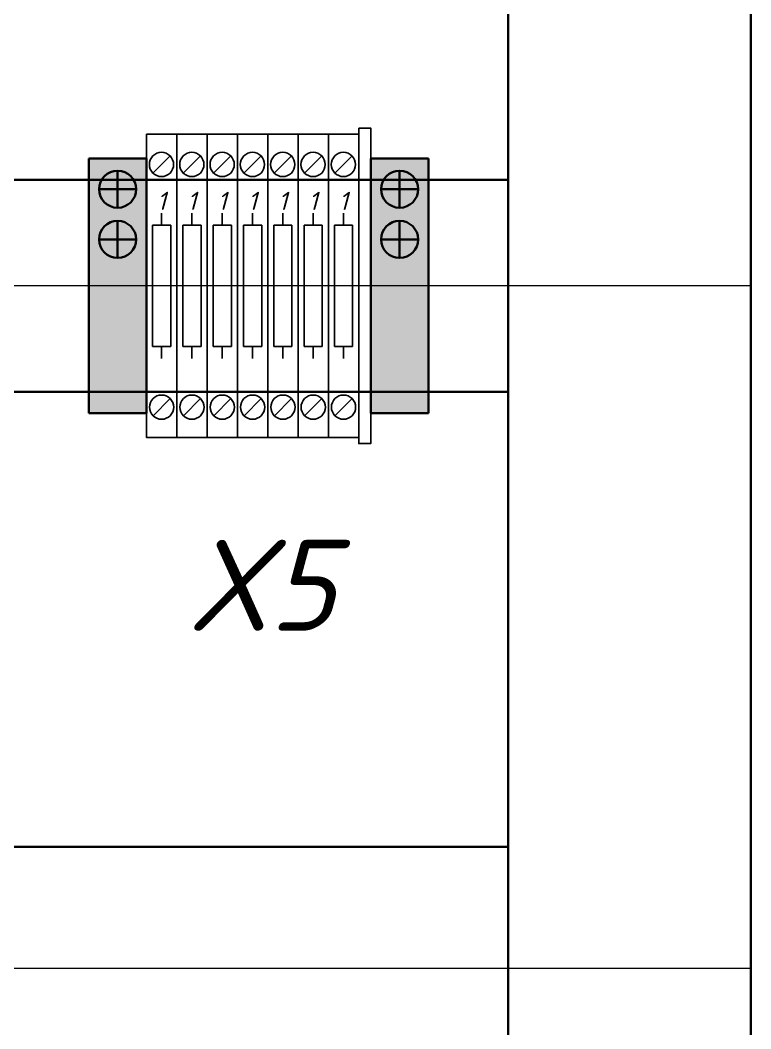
# Model space of a CAD drawing. Header units: millimetres. Extents: x 0 to 53000, y -591 to 24400.
# Drawn here: x 36798.5 to 36919, y 2603.9 to 2770.2 of the extents above; entities that cross this region are included whole.
import ezdxf
from ezdxf.enums import TextEntityAlignment as Align

# ---------------------------------------------------------------- set-up
doc = ezdxf.new("R2010")
doc.units = ezdxf.units.MM
doc.layers.add('INSTRUMENTS', color=7, linetype='Continuous')
doc.layers.add('КК перф 40х60', color=6, linetype='Continuous', lineweight=30)
doc.layers.add('Основная', color=7, linetype='Continuous', lineweight=30)
doc.layers.add('Привязки', color=2, linetype='Continuous', lineweight=0, plot=False, transparency=0.8)
doc.styles.add('текст', font='isocpeui.ttf')

# ---------------------------------------------------------------- blocks, each defined once
blk = doc.blocks.new('Клемма с предохранителем')
at = {"lineweight": -3}
for p, q in [((3.9, 21.42), (1.07, 18.59)), ((3.91, -18.59), (1.09, -21.41))]:
    blk.add_line(p, q, dxfattribs=at)
blk.add_lwpolyline([(0, 25), (5, 25), (5, -25), (0, -25)], close=True, dxfattribs=at)
for centre in [(2.48, 20.01), (2.5, -20)]:
    blk.add_circle(centre, 2, dxfattribs=at)
at = {"layer": 'INSTRUMENTS', "lineweight": -3}
for p, q in [((2.5, 10), (2.5, 12)), ((1, -10), (1, 10)), ((1, 10), (4, 10)), ((4, 10), (4, -10)), ((4, -10), (1, -10)), ((2.5, -10), (2.5, -12))]:
    blk.add_line(p, q, dxfattribs=at)
at = {"style": 'текст'}
blk.add_attdef('№', text='', height=3, dxfattribs=at).set_placement((2.5, 14.93), align=Align.MIDDLE_CENTER)
blk = doc.blocks.new('Стопор на DIN')
at = {"layer": 'Основная', "true_color": 0x939598}
h = blk.add_hatch(color=252, dxfattribs=at)
h.dxf.hatch_style = 1
h.paths.add_polyline_path([(0, 21), (-9.5, 21), (-9.5, -21), (0, -21)])
at = {"layer": 'Основная'}
for p, q in [((-9.5, -21), (-9.5, 21)), ((-9.5, 21), (0, 21)), ((0, 21), (0, -21)), ((-4.75, 18.97), (-4.75, 12.87)), ((-4.75, 15.92), (-7.8, 15.92)), ((-7.8, 15.92), (-1.7, 15.92)), ((-4.75, 10.71), (-4.75, 4.6)), ((-7.8, 7.66), (-1.7, 7.66)), ((-9.5, -21), (0, -21))]:
    blk.add_line(p, q, dxfattribs=at)
for centre in [(-4.75, 15.92), (-4.75, 7.66)]:
    blk.add_circle(centre, 3.05, dxfattribs=at)

msp = doc.modelspace()

# ---------------------------------------------------------------- linework, layer by layer
at = {"layer": 'INSTRUMENTS', "lineweight": -3}
msp.add_lwpolyline([(36854.33697, 2752.35871), (36856.33697, 2752.35871), (36856.33697, 2700.35871), (36854.33697, 2700.35871)], close=True, dxfattribs=at)
at = {"layer": 'КК перф 40х60'}
for p, q in [((36919, 2858.85871), (36919, 2368.85871)), ((36879, 2818.85871), (36879, 2408.85871)), ((36409, 2633.85871), (36879, 2633.85871))]:
    msp.add_line(p, q, dxfattribs=at)
at = {"layer": 'Основная'}
for p, q in [((36919, 3088.85871), (36919, 2338.85871)), ((36784, 2743.85871), (36809, 2743.85871)), ((36809, 2743.85871), (36834, 2743.85871)), ((36834, 2743.85871), (36859, 2743.85871)), ((36859, 2743.85871), (36879, 2743.85871)), ((36784, 2708.85871), (36809, 2708.85872)), ((36809, 2708.85871), (36834, 2708.85872)), ((36834, 2708.85871), (36859, 2708.85872)), ((36859, 2708.85871), (36879, 2708.85871))]:
    msp.add_line(p, q, dxfattribs=at)
at = {"layer": 'Привязки'}
for p, q in [((36919, 2726.35871), (36369, 2726.35871)), ((36369, 2613.85871), (36919, 2613.85871))]:
    msp.add_line(p, q, dxfattribs=at)

# ---------------------------------------------------------------- block references
at = {"layer": 'INSTRUMENTS', "lineweight": -3}
ref = msp.add_blockref('Клемма с предохранителем', (36819.33697, 2726.35871), dxfattribs=at)
ref.add_attrib('№', '1', dxfattribs={"layer": '0', "height": 3, "style": 'текст'}).set_placement((36821.82003, 2740.36496), align=Align.MIDDLE_CENTER)
ref = msp.add_blockref('Клемма с предохранителем', (36824.33697, 2726.35871), dxfattribs=at)
ref.add_attrib('№', '1', dxfattribs={"layer": '0', "height": 3, "style": 'текст'}).set_placement((36826.82003, 2740.36496), align=Align.MIDDLE_CENTER)
ref = msp.add_blockref('Клемма с предохранителем', (36829.33697, 2726.35871), dxfattribs=at)
ref.add_attrib('№', '1', dxfattribs={"layer": '0', "height": 3, "style": 'текст'}).set_placement((36831.82003, 2740.36496), align=Align.MIDDLE_CENTER)
ref = msp.add_blockref('Клемма с предохранителем', (36834.33697, 2726.35871), dxfattribs=at)
ref.add_attrib('№', '1', dxfattribs={"layer": '0', "height": 3, "style": 'текст'}).set_placement((36836.82003, 2740.36496), align=Align.MIDDLE_CENTER)
ref = msp.add_blockref('Клемма с предохранителем', (36839.33697, 2726.35871), dxfattribs=at)
ref.add_attrib('№', '1', dxfattribs={"layer": '0', "height": 3, "style": 'текст'}).set_placement((36841.82003, 2740.36496), align=Align.MIDDLE_CENTER)
ref = msp.add_blockref('Клемма с предохранителем', (36844.33697, 2726.35871), dxfattribs=at)
ref.add_attrib('№', '1', dxfattribs={"layer": '0', "height": 3, "style": 'текст'}).set_placement((36846.82003, 2740.36496), align=Align.MIDDLE_CENTER)
ref = msp.add_blockref('Клемма с предохранителем', (36849.33697, 2726.35871), dxfattribs=at)
ref.add_attrib('№', '1', dxfattribs={"layer": '0', "height": 3, "style": 'текст'}).set_placement((36851.82003, 2740.36496), align=Align.MIDDLE_CENTER)
at = {"layer": 'Основная', "lineweight": -3}
for p in [(36819.33697, 2726.35871), (36865.83697, 2726.35871)]:
    msp.add_blockref('Стопор на DIN', p, dxfattribs=at)

# ---------------------------------------------------------------- texts
at = {"layer": 'Основная', "insert": (36838.22198, 2676.99714), "char_height": 15, "attachment_point": 5, "style": 'текст'}
msp.add_mtext_dynamic_manual_height_columns('X5', width=45.911677, gutter_width=50, heights=[0], dxfattribs=at)

doc.saveas('drawing.dxf')
